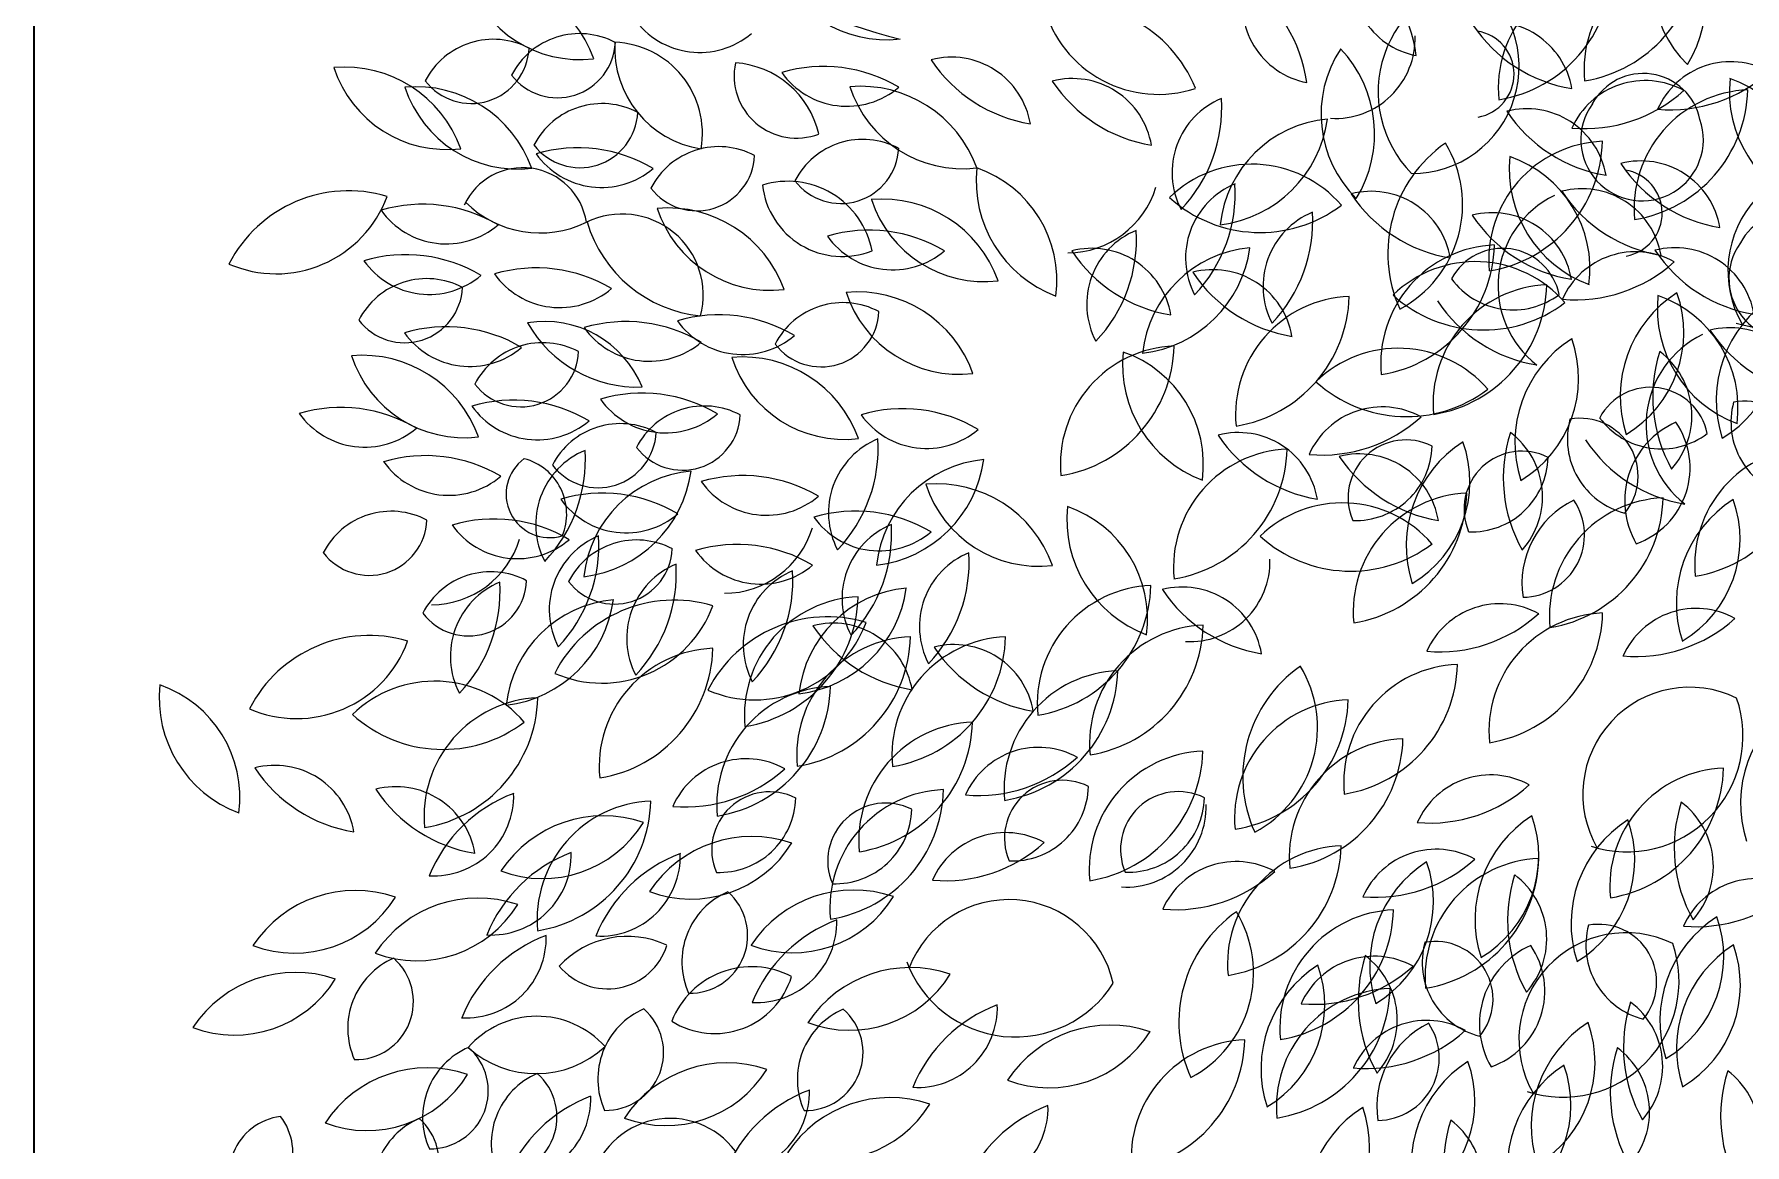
# Model space of a CAD drawing. Header units: millimetres. Extents: x -18002 to 19000, y -38859 to 21000.
# Drawn here: x -17000 to -15901, y 13261 to 13974 of the extents above; entities that cross this region are included whole.
import ezdxf

# ---------------------------------------------------------------- set-up
doc = ezdxf.new("R2010")
doc.units = ezdxf.units.MM
doc.linetypes.add('PHANTOM', pattern=[63.5, 31.75, -6.35, 6.35, -6.35, 6.35, -6.35])
doc.layers.get('0').update_dxf_attribs({"lineweight": 25})
doc.layers.add('C Prop', color=1, linetype='PHANTOM', lineweight=35)
doc.layers.add('www.cadblocksfree.com', color=7, linetype='Continuous', lineweight=5)

# ---------------------------------------------------------------- blocks, each defined once
blk = doc.blocks.new('A$C76BB5F72')
at = {"color": 58, "true_color": 0x4d6600}
for centre, major_axis, start_param, end_param in [((0.3862, 1.2516), (-0.4584, 0.3561), 1.200871, 1.995976), ((0.2341, 0.8284), (0.0047, 0.1421), 1.918314, 3.292644), ((0.455, 0.5674), (0.0053, 0.1613), -1.152817, 0.232582), ((0.7564, 0.7291), (0.0032, 0.096), 1.32478, 2.980013), ((0.5627, 0.6107), (0.0058, 0.1767), -1.40088, -0.577558), ((0.0104, 0.7671), (0.0032, 0.096), 2.222352, 3.877584), ((0.1265, 0.6431), (0.0025, 0.0747), 1.395929, 3.540788), ((0.1589, 0.4774), (0.0058, 0.1767), -0.503255, 0.320067), ((0.3121, 0.5693), (0.0032, 0.096), -1.36802, 0.287213), ((0.4352, 0.76), (0.0058, 0.1767), 2.189529, 3.012851), ((0.1871, 0.7026), (0.0032, 0.096), 2.222316, 3.877549), ((0.2036, 0.483), (0.0049, 0.1474), -1.194112, 0.121839), ((0.3257, 0.6739), (0.0047, 0.1421), 1.918249, 3.292578), ((1.0708, 0.7565), (0.0058, 0.1767), 3.087158, 3.91048), ((1.2718, 0.4844), (0.0047, 0.1418), 0.073281, 1.699241), ((1.1047, 0.6302), (0.0053, 0.1613), 3.335082, 4.720481), ((0.0335, 0.4666), (0.003, 0.0915), -0.454876, 1.128992), ((0.206, 0.4753), (0.003, 0.0915), -0.454944, 1.128925), ((0.1797, 0.5594), (0.0023, 0.0693), 2.257493, 4.699641), ((0.9963, 0.4301), (0.0053, 0.1613), 0.642311, 2.02771), ((0.7826, 0.4889), (0.0047, 0.1418), 3.663644, 5.289604), ((1.0977, 0.4228), (0.0047, 0.1418), 0.073281, 1.699241), ((0.9307, 0.5686), (0.0053, 0.1613), 3.335086, 4.720484), ((0.0071, 0.5506), (0.0023, 0.0693), 2.257561, 4.699709), ((1.3705, 0.4091), (0.0042, 0.1281), -0.420699, 2.130061), ((0.1161, 0.4139), (0.0034, 0.1027), -1.34766, 0.33249), ((0.4892, 0.5172), (0.0049, 0.1474), 1.498679, 2.81463), ((0.2963, 0.3982), (0.0047, 0.1421), 4.611082, 5.985411), ((1.295, 0.4792), (0.0046, 0.139), 2.861645, 5.075292), ((0.1815, 0.5229), (0.0032, 0.0963), 1.716104, 3.551932), ((0.2293, 0.3478), (0.0048, 0.1474), -1.194188, 0.121763), ((0.3514, 0.5387), (0.0047, 0.1421), 1.918242, 3.292571), ((-0.0823, 0.3803), (0.0032, 0.0971), 4.487022, 6.771688), ((-0.0272, 0.3372), (0.0049, 0.1474), -1.194112, 0.121839), ((0.0949, 0.5282), (0.0047, 0.1421), 1.918247, 3.292576), ((0.0274, 0.5131), (0.0052, 0.1583), 1.893069, 3.074512), ((0.2136, 0.2813), (0.0058, 0.1767), -0.503319, 0.320004), ((0.2418, 0.5066), (0.0032, 0.096), 2.222376, 3.877608), ((0.5703, 0.3692), (0.0032, 0.096), 0.427146, 2.082378), ((0.357, 0.4468), (0.0058, 0.1767), 3.984718, 4.80804), ((0.4803, 0.3403), (0.0032, 0.096), -1.368021, 0.287212), ((0.6035, 0.531), (0.0058, 0.1767), 2.189533, 3.012855), ((0.6825, 0.2954), (0.0047, 0.1421), 0.123059, 1.497388), ((0.5235, 0.457), (0.0049, 0.1474), 3.293873, 4.609823), ((0.8013, 0.4443), (0.0053, 0.1613), 3.335082, 4.720481), ((0.1991, 0.2367), (0.0049, 0.1474), -1.194118, 0.121833), ((1.031, 0.2509), (0.0047, 0.1418), 0.073223, 1.699183), ((0.864, 0.3967), (0.0053, 0.1613), 3.335082, 4.720481), ((0.1823, 0.2797), (0.003, 0.0915), -0.454955, 1.128914), ((0.3212, 0.4276), (0.0047, 0.1421), 1.918246, 3.292575), ((0.7943, 0.237), (0.0047, 0.1418), 0.073281, 1.699241), ((1.2607, 0.2589), (0.0048, 0.1474), 0.601065, 1.917016), ((1.0473, 0.3355), (0.0047, 0.1421), 3.713445, 5.087775), ((1.3757, 0.2542), (0.0048, 0.1474), 0.601064, 1.917015), ((1.1624, 0.3308), (0.0047, 0.1421), 3.713473, 5.087802), ((-0.0778, 0.1718), (0.0058, 0.1767), -0.503319, 0.320004), ((0.0339, 0.1799), (0.0058, 0.1767), -0.503254, 0.320068), ((0.0621, 0.4052), (0.0032, 0.096), 2.222336, 3.877568), ((0.156, 0.3637), (0.0023, 0.0693), 2.257493, 4.699641), ((-0.0496, 0.3971), (0.0032, 0.096), 2.222376, 3.877608), ((0.062, 0.1587), (0.0049, 0.1474), -1.194121, 0.121829), ((0.5845, 0.1776), (0.0047, 0.1418), 0.073223, 1.699183), ((0.4175, 0.3233), (0.0053, 0.1613), 3.335082, 4.720481), ((0.6647, 0.2966), (0.0049, 0.1474), 1.498677, 2.814628), ((0.4718, 0.1775), (0.0047, 0.1421), 4.611083, 5.985412), ((0.1841, 0.3496), (0.0047, 0.1421), 1.918248, 3.292578), ((-0.0583, 0.086), (0.0058, 0.1767), -0.503255, 0.320067), ((-0.0301, 0.3113), (0.0032, 0.096), 2.222352, 3.877584), ((0.0162, 0.1559), (0.003, 0.0915), -0.454945, 1.128924), ((0.2539, 0.0674), (0.0058, 0.1767), -0.503319, 0.320004), ((0.8283, 0.1503), (0.0032, 0.096), -0.470458, 1.184775), ((-0.0101, 0.2399), (0.0023, 0.0693), 2.2575, 4.699649), ((0.2821, 0.2927), (0.0032, 0.096), 2.222336, 3.877569), ((0.756, 0.3655), (0.0058, 0.1767), 3.087056, 3.910379), ((0.8566, 0.1375), (0.0023, 0.0693), -0.435294, 2.006854), ((0.72, 0.054), (0.0047, 0.1418), 0.073281, 1.699241), ((0.5529, 0.1997), (0.0053, 0.1613), 3.335119, 4.720518), ((0.7964, 0.2018), (0.003, 0.0915), 3.135462, 4.719331), ((0.9955, 0.124), (0.0023, 0.0693), -0.435267, 2.006881), ((0.9353, 0.1882), (0.003, 0.0915), 3.135471, 4.71934), ((0.0625, -0.0127), (0.0058, 0.1767), -0.503255, 0.320068), ((0.0907, 0.2126), (0.0032, 0.096), 2.222351, 3.877584), ((0.2944, 0.0067), (0.0049, 0.1474), -1.194122, 0.121829), ((0.4165, 0.1977), (0.0047, 0.1421), 1.918314, 3.292644), ((0.1588, -0.0387), (0.0032, 0.096), 0.427146, 2.082378), ((-0.0546, 0.039), (0.0058, 0.1767), 3.984718, 4.80804), ((-0.192, -0.0524), (0.0032, 0.096), 0.427146, 2.082378), ((-0.4053, 0.0252), (0.0058, 0.1767), 3.984718, 4.80804), ((0.2709, -0.1124), (0.0047, 0.1421), 0.123059, 1.497388), ((0.1119, 0.0491), (0.0049, 0.1474), 3.293873, 4.609823), ((0.3897, 0.0364), (0.0053, 0.1613), 3.335082, 4.720481), ((-0.0798, -0.1262), (0.0047, 0.1421), 0.123059, 1.497388), ((-0.2388, 0.0354), (0.0049, 0.1474), 3.293873, 4.609823), ((0.039, 0.0227), (0.0053, 0.1613), 3.335082, 4.720481), ((0.6194, -0.1569), (0.0047, 0.1418), 0.073223, 1.699183), ((0.4524, -0.0112), (0.0053, 0.1613), 3.335082, 4.720481), ((0.8969, 0.1297), (0.0058, 0.1767), 3.087158, 3.91048), ((1.0979, -0.1423), (0.0047, 0.1418), 0.073281, 1.699241), ((0.9309, 0.0034), (0.0053, 0.1613), 3.335082, 4.720481), ((0.2687, -0.1707), (0.0047, 0.1418), 0.073223, 1.699183), ((0.1017, -0.0249), (0.0053, 0.1613), 3.335082, 4.720481), ((0.3827, -0.1709), (0.0047, 0.1418), 0.073281, 1.699241), ((0.032, -0.1846), (0.0047, 0.1418), 0.073281, 1.699241), ((0.8225, -0.1967), (0.0053, 0.1613), 0.642311, 2.02771), ((0.6088, -0.1379), (0.0047, 0.1418), 3.663644, 5.289604), ((0.9239, -0.2039), (0.0047, 0.1418), 0.073281, 1.699241), ((0.7569, -0.0582), (0.0053, 0.1613), 3.335086, 4.720484), ((1.1966, -0.2177), (0.0042, 0.1281), -0.420699, 2.130061), ((-0.1778, -0.244), (0.0047, 0.1418), 0.073223, 1.699183), ((-0.3448, -0.0983), (0.0053, 0.1613), 3.335082, 4.720481), ((0.1729, -0.2303), (0.0047, 0.1418), 0.073223, 1.699183), ((0.0059, -0.0845), (0.0053, 0.1613), 3.335082, 4.720481), ((1.1212, -0.1476), (0.0046, 0.139), 2.861645, 5.075292), ((1.4049, -0.2285), (0.0049, 0.1474), 0.601095, 1.917046), ((0.4167, -0.2576), (0.0032, 0.096), -0.470458, 1.184775), ((0.066, -0.2713), (0.0032, 0.096), -0.470458, 1.184775), ((0.3444, -0.0424), (0.0058, 0.1767), 3.087056, 3.910379), ((-0.0063, -0.0561), (0.0058, 0.1767), 3.087056, 3.910379), ((0.445, -0.2703), (0.0023, 0.0693), -0.435294, 2.006854), ((1.2427, -0.3281), (0.0047, 0.1418), 0.07322, 1.69918), ((0.0943, -0.2841), (0.0023, 0.0693), -0.435294, 2.006854), ((0.0341, -0.2198), (0.003, 0.0915), 3.135462, 4.719331), ((0.2333, -0.2976), (0.0023, 0.0693), -0.435267, 2.006881), ((0.3084, -0.3539), (0.0047, 0.1418), 0.073281, 1.699241), ((0.1413, -0.2081), (0.0053, 0.1613), 3.335119, 4.720518), ((0.3848, -0.2061), (0.003, 0.0915), 3.135462, 4.719331), ((0.584, -0.2839), (0.0023, 0.0693), -0.435267, 2.006881), ((0.5237, -0.2196), (0.003, 0.0915), 3.135471, 4.71934), ((-0.0423, -0.3676), (0.0047, 0.1418), 0.073281, 1.699241), ((-0.2094, -0.2219), (0.0053, 0.1613), 3.335119, 4.720518), ((0.173, -0.2334), (0.003, 0.0915), 3.135471, 4.71934), ((1.0868, -0.3679), (0.0048, 0.1474), 0.601065, 1.917016), ((0.8735, -0.2913), (0.0047, 0.1421), 3.713445, 5.087775), ((1.3547, -0.2815), (0.0058, 0.1767), 1.291907, 2.11523), ((1.1288, -0.3041), (0.0032, 0.096), 4.017564, 5.672797), ((1.2019, -0.3726), (0.0048, 0.1474), 0.601064, 1.917015), ((0.9885, -0.296), (0.0047, 0.1421), 3.713473, 5.087802), ((0.8204, -0.1643), (0.0058, 0.1767), 3.087158, 3.91048), ((1.0214, -0.4364), (0.0047, 0.1418), 0.073281, 1.699241), ((0.8544, -0.2907), (0.0053, 0.1613), 3.335082, 4.720481), ((1.2768, -0.4148), (0.0032, 0.096), -0.470458, 1.184775), ((1.2044, -0.1996), (0.0058, 0.1767), 3.087159, 3.910481), ((0.746, -0.4908), (0.0053, 0.1613), 0.642311, 2.02771), ((0.5322, -0.4319), (0.0047, 0.1418), 3.663644, 5.289604), ((0.8474, -0.498), (0.0047, 0.1418), 0.073281, 1.699241), ((0.6803, -0.3523), (0.0053, 0.1613), 3.335086, 4.720484), ((1.1201, -0.5118), (0.0042, 0.1281), -0.420699, 2.130061), ((1.0447, -0.4416), (0.0046, 0.139), 2.861645, 5.075292), ((1.3283, -0.5226), (0.0049, 0.1474), 0.601095, 1.917046), ((1.115, -0.446), (0.0047, 0.1421), 3.713487, 5.087816), ((1.2782, -0.5755), (0.0058, 0.1767), 1.291907, 2.11523), ((1.0523, -0.5982), (0.0032, 0.096), 4.017564, 5.672797), ((1.0103, -0.662), (0.0048, 0.1474), 0.601065, 1.917016), ((0.797, -0.5854), (0.0047, 0.1421), 3.713445, 5.087775), ((1.1254, -0.6667), (0.0048, 0.1474), 0.601064, 1.917015), ((0.912, -0.5901), (0.0047, 0.1421), 3.713473, 5.087802), ((1.4104, -0.6034), (0.0058, 0.1767), 1.291906, 2.115229), ((1.1845, -0.626), (0.0032, 0.096), 4.017562, 5.672795)]:
    blk.add_ellipse(centre, major_axis=major_axis, ratio=1, start_param=start_param, end_param=end_param, dxfattribs=at)
at = {"color": 96, "true_color": 0x006600}
for centre, major_axis, start_param, end_param in [((1.2938, 0.7575), (0.0047, 0.1421), 1.020677, 2.395006), ((1.0684, 0.734), (0.0048, 0.1474), 4.191457, 5.507408), ((0.8876, 0.7614), (0.0032, 0.096), 1.324748, 2.97998), ((0.6939, 0.643), (0.0058, 0.1767), -1.400881, -0.577559), ((1.2118, 0.6505), (0.0047, 0.1418), 0.073281, 1.699241), ((1.0448, 0.7963), (0.0053, 0.1613), 3.335082, 4.720481), ((0.9624, 0.6237), (0.0046, 0.139), 0.168873, 2.38252), ((0.864, 0.6541), (0.0042, 0.1281), 3.169603, 5.720362), ((0.5599, 0.7627), (0.0047, 0.1418), 1.868396, 3.494357), ((-0.1334, 0.602), (0.003, 0.0915), -0.454951, 1.128917), ((-0.1597, 0.6861), (0.0023, 0.0693), 2.257493, 4.699641), ((0.0304, 0.6759), (0.004, 0.1215), 1.543736, 3.024312), ((-0.0956, 0.5739), (0.0036, 0.1094), 4.57796, 6.273232), ((0.0455, 0.5481), (0.0036, 0.1107), -1.308206, -0.038077), ((0.8971, 0.5971), (0.0047, 0.1421), 1.020677, 2.395007), ((0.6716, 0.5735), (0.0048, 0.1474), 4.191454, 5.507405), ((1.2458, 0.5639), (0.0032, 0.096), -0.470463, 1.18477), ((0.4571, 0.5437), (0.0032, 0.096), -1.368099, 0.287134), ((0.5803, 0.7344), (0.0058, 0.1767), 2.189533, 3.012855), ((1.1735, 0.7791), (0.0058, 0.1767), 3.087022, 3.910345), ((0.8151, 0.4086), (0.0032, 0.096), -1.368019, 0.287213), ((0.9382, 0.5993), (0.0058, 0.1767), 2.189496, 3.012818), ((0.9602, 0.383), (0.0032, 0.096), -1.36802, 0.287213), ((1.0833, 0.5737), (0.0058, 0.1767), 2.189533, 3.012855), ((1.1317, 0.3362), (0.0032, 0.096), -0.470462, 1.184771), ((0.9398, 0.2785), (0.0047, 0.1418), -0.824367, 0.801593), ((1.0594, 0.5514), (0.0058, 0.1767), 3.087024, 3.910347), ((0.6273, 0.3827), (0.0053, 0.1613), 3.335141, 4.720539), ((0.6559, 0.1196), (0.0032, 0.096), -1.3681, 0.287133), ((0.779, 0.3104), (0.0058, 0.1767), 2.189529, 3.012851), ((0.8009, 0.094), (0.0032, 0.096), -1.368017, 0.287216), ((0.9241, 0.2848), (0.0058, 0.1767), 2.189533, 3.012855), ((0.1974, -0.0553), (0.0058, 0.1767), -0.503254, 0.320068), ((0.5978, 0.1115), (0.0049, 0.1474), 1.498683, 2.814634), ((0.4049, -0.0076), (0.0047, 0.1421), 4.611084, 5.985413), ((0.2256, 0.17), (0.0032, 0.096), 2.222352, 3.877584), ((0.7904, 0.211), (0.0053, 0.1613), 2.437518, 3.822917), ((0.5889, -0.0655), (0.0032, 0.096), -1.368021, 0.287212), ((0.7121, 0.1252), (0.0058, 0.1767), 2.189529, 3.012851), ((0.2157, -0.0252), (0.0053, 0.1613), 3.335141, 4.720539), ((0.3154, -0.1344), (0.0032, 0.096), -1.36802, 0.287213), ((-0.135, -0.0389), (0.0053, 0.1613), 3.335141, 4.720539), ((0.4386, 0.0564), (0.0058, 0.1767), 2.189529, 3.012851), ((0.9579, -0.2906), (0.0032, 0.096), -0.470462, 1.184771), ((0.8856, -0.0754), (0.0058, 0.1767), 3.087024, 3.910347), ((0.8814, -0.5847), (0.0032, 0.096), -0.470462, 1.184771), ((0.809, -0.3695), (0.0058, 0.1767), 3.087024, 3.910347)]:
    blk.add_ellipse(centre, major_axis=major_axis, ratio=1, start_param=start_param, end_param=end_param, dxfattribs=at)
at = {"color": 96, "linetype": 'Continuous', "true_color": 0x006b00}
for centre, major_axis, start_param, end_param in [((-0.2553, 0.6138), (0.0049, 0.1474), -1.194122, 0.121829), ((-0.1332, 0.8047), (0.0047, 0.1421), 1.918314, 3.292644)]:
    blk.add_ellipse(centre, major_axis=major_axis, ratio=1, start_param=start_param, end_param=end_param, dxfattribs=at)
at = {"color": 98, "true_color": 0x004700}
for centre, major_axis, start_param, end_param in [((1.1091, 0.628), (0.0047, 0.1418), 0.073278, 1.699238), ((0.9421, 0.7737), (0.0053, 0.1613), 3.335148, 4.720547), ((0.9607, 0.6115), (0.0032, 0.096), -1.368021, 0.287212), ((1.0838, 0.8022), (0.0058, 0.1767), 2.189529, 3.012851), ((-0.2367, 0.5952), (0.003, 0.0915), -0.454876, 1.128992), ((0.7716, 0.688), (0.0032, 0.096), 3.120001, 4.775234), ((0.9339, 0.645), (0.0017, 0.0522), 3.350521, 6.159543), ((-0.4146, 0.506), (0.0049, 0.1474), -1.194122, 0.121829), ((-0.2631, 0.6792), (0.0023, 0.0693), 2.257561, 4.699709), ((-0.2924, 0.6969), (0.0047, 0.1421), 1.918249, 3.292578), ((-0.3295, 0.4825), (0.0049, 0.1474), -1.19412, 0.121831), ((1.1431, 0.5413), (0.0032, 0.096), -0.470464, 1.184769), ((1.1409, 0.5765), (0.0023, 0.0693), -1.332882, 1.109267), ((1.3915, 0.6244), (0.0049, 0.1474), 1.498677, 2.814628), ((1.1986, 0.5053), (0.0047, 0.1421), 4.611083, 5.985412), ((-0.2073, 0.6734), (0.0047, 0.1421), 1.918249, 3.292578), ((0.6725, 0.5272), (0.0032, 0.096), 0.427146, 2.082378), ((0.4592, 0.6048), (0.0058, 0.1767), 3.984718, 4.80804), ((-0.1065, 0.5182), (0.003, 0.0915), -0.454955, 1.128914), ((-0.1329, 0.6023), (0.0023, 0.0693), 2.2575, 4.699649), ((1.0016, 0.5075), (0.0032, 0.096), -1.36802, 0.287213), ((1.1248, 0.6983), (0.0058, 0.1767), 2.189497, 3.012819), ((1.1395, 0.5666), (-0.0731, 0.0066), -0.533206, 3.564936), ((0.6164, 0.611), (0.0048, 0.1474), 3.293839, 4.60979), ((0.7754, 0.4495), (0.0047, 0.1421), 0.123091, 1.49742), ((-0.1353, 0.38), (0.0058, 0.1767), -0.503255, 0.320067), ((-0.2014, 0.4557), (0.0025, 0.0772), -1.383745, 1.168661), ((-0.1072, 0.6053), (0.0032, 0.096), 2.222352, 3.877584), ((1.1278, 0.5309), (0.0048, 0.1474), 1.498638, 2.814589), ((0.9349, 0.4118), (0.0047, 0.1421), 4.611055, 5.985384), ((1.1381, 0.445), (0.0032, 0.096), -1.368021, 0.287212), ((1.2612, 0.6357), (0.0058, 0.1767), 2.189529, 3.012851), ((-0.4097, 0.3439), (0.0053, 0.1613), -0.255246, 1.130153), ((0.6887, 0.4248), (0.0032, 0.096), 0.427221, 2.082454), ((0.4753, 0.5024), (0.0058, 0.1767), 3.984673, 4.807996), ((1.1113, 0.4785), (0.0017, 0.0522), 3.350521, 6.159543), ((-0.4969, 0.5477), (0.0047, 0.1418), 2.766041, 4.392001), ((-0.3211, 0.3124), (0.0058, 0.1767), -0.503298, 0.320024), ((0.4511, 0.5417), (0.0036, 0.1107), 3.179686, 4.449815), ((1.087, 0.3915), (0.0737, 0.0949), 1.113272, 3.142095), ((1.0675, 0.4117), (0.0032, 0.096), -1.36802, 0.287213), ((1.1907, 0.6024), (0.0058, 0.1767), 2.189527, 3.01285), ((-0.2929, 0.5377), (0.0032, 0.096), 2.222351, 3.877584), ((-0.1807, 0.5811), (0.0042, 0.1263), 2.391335, 3.630097), ((1.3183, 0.41), (0.0023, 0.0693), -1.332882, 1.109267), ((-0.3417, 0.2519), (0.0058, 0.1767), -0.503255, 0.320068), ((0.9723, 0.367), (0.0023, 0.0693), -1.332875, 1.109274), ((1.179, 0.341), (0.0032, 0.096), -1.36802, 0.287213), ((1.3022, 0.5318), (0.0058, 0.1767), 2.189497, 3.012819), ((1.3169, 0.4001), (-0.0731, 0.0066), -0.533206, 3.564936), ((-0.3135, 0.4772), (0.0032, 0.096), 2.222352, 3.877584), ((-0.1852, 0.2361), (0.0058, 0.1767), -0.503255, 0.320067), ((-0.3164, 0.3085), (0.003, 0.0915), -0.454959, 1.12891), ((-0.3428, 0.3926), (0.0023, 0.0693), 2.257493, 4.699641), ((-0.157, 0.4614), (0.0032, 0.096), 2.222338, 3.877571), ((0.985, 0.4541), (0.003, 0.0915), 2.237867, 3.821736), ((1.0417, 0.4711), (0.0058, 0.1767), 2.189533, 3.012855), ((1.3052, 0.3644), (0.0048, 0.1474), 1.498638, 2.814589), ((1.1123, 0.2453), (0.0047, 0.1421), 4.611055, 5.985384), ((-0.2931, 0.1656), (0.0058, 0.1767), -0.503318, 0.320004), ((-0.1753, 0.2223), (0.0042, 0.1264), -1.148854, 0.194093), ((-0.2649, 0.3909), (0.0032, 0.096), 2.222375, 3.877608), ((-0.0639, 0.4213), (0.005, 0.1511), 2.116754, 3.211628), ((1.1346, 0.2038), (0.0048, 0.1474), 0.601065, 1.917016), ((0.9212, 0.2804), (0.0047, 0.1421), 3.713477, 5.087806), ((1.2644, 0.225), (0.0737, 0.0949), 1.113272, 3.142095), ((1.245, 0.2452), (0.0032, 0.096), -1.36802, 0.287213), ((1.3681, 0.4359), (0.0058, 0.1767), 2.189527, 3.01285), ((-0.3933, 0.1607), (0.0048, 0.1474), -1.194186, 0.121765), ((-0.2712, 0.3516), (0.0047, 0.1421), 1.918249, 3.292578), ((-0.1774, 0.2317), (0.003, 0.0915), -0.454876, 1.128993), ((-0.2037, 0.3158), (0.0023, 0.0693), 2.257561, 4.699709), ((1.329, 0.2584), (0.0058, 0.1767), 1.291936, 2.115259), ((1.103, 0.2358), (0.0032, 0.096), 4.017596, 5.672829), ((1.1497, 0.2005), (0.0023, 0.0693), -1.332875, 1.109274), ((-0.419, 0.0689), (0.0058, 0.1767), -0.503318, 0.320004), ((-0.2123, 0.0777), (0.0058, 0.1767), -0.503318, 0.320004), ((-0.1841, 0.303), (0.0032, 0.096), 2.222378, 3.877611), ((1.3375, 0.2283), (0.003, 0.0915), 1.340306, 2.924175), ((1.2615, 0.1839), (0.0023, 0.0693), 4.052715, 6.494864), ((-0.3908, 0.2942), (0.0032, 0.096), 2.222352, 3.877584), ((-0.0845, 0.1348), (0.003, 0.0915), -0.454944, 1.128925), ((1.1415, 0.2079), (0.003, 0.0915), 1.340229, 2.924098), ((1.0654, 0.1634), (0.0023, 0.0693), 4.052729, 6.494878), ((1.1624, 0.2876), (0.003, 0.0915), 2.237867, 3.821736), ((1.2214, 0.1339), (0.0034, 0.1027), 0.447466, 2.127616), ((1.1006, 0.1734), (0.0032, 0.0963), 3.511213, 5.34704), ((-0.1109, 0.2189), (0.0023, 0.0693), 2.257501, 4.69965), ((0.2609, 0.1193), (0.0032, 0.096), 0.427146, 2.082378), ((0.0476, 0.1969), (0.0058, 0.1767), 3.984718, 4.80804), ((1.15, 0.1615), (0.0058, 0.1767), 1.291936, 2.115258), ((0.9241, 0.1388), (0.0032, 0.096), 4.017596, 5.672829), ((1.2191, 0.3045), (0.0058, 0.1767), 2.189533, 3.012855), ((-0.318, 0.0112), (0.0058, 0.1767), -0.503319, 0.320004), ((-0.0898, 0.1056), (0.0032, 0.096), 0.427146, 2.082378), ((-0.3031, 0.1832), (0.0058, 0.1767), 3.984718, 4.80804), ((1.0044, 0.0801), (0.0048, 0.1474), 0.601066, 1.917017), ((0.791, 0.1567), (0.0047, 0.1421), 3.713445, 5.087775), ((1.3444, 0.0572), (0.0047, 0.1418), 0.07322, 1.69918), ((1.1774, 0.2029), (0.0053, 0.1613), 3.335086, 4.720484), ((-0.2898, 0.2365), (0.0032, 0.096), 2.222376, 3.877608), ((-0.1691, 0.142), (0.0017, 0.0522), 0.65756, 3.466582), ((-0.2172, 0.1182), (0.0022, 0.0684), 4.351572, 6.05563), ((-0.1459, 0.1894), (0.0048, 0.1474), 3.293839, 4.60979), ((0.0131, 0.0279), (0.0047, 0.1421), 0.123091, 1.49742), ((0.2048, 0.2031), (0.0048, 0.1474), 3.293839, 4.60979), ((0.3638, 0.0416), (0.0047, 0.1421), 0.123091, 1.49742), ((-0.1058, -0.0338), (0.0058, 0.1767), -0.503318, 0.320004), ((-0.359, 0.0298), (0.003, 0.0915), -0.454951, 1.128918), ((-0.0776, 0.1915), (0.0032, 0.096), 2.222376, 3.877608), ((0.9353, 0.0012), (0.0047, 0.1418), 0.073278, 1.699238), ((0.7682, 0.1469), (0.0053, 0.1613), 3.335148, 4.720547), ((1.1063, 0.0351), (0.0036, 0.1107), 0.486892, 1.757021), ((0.9957, 0.093), (0.0025, 0.0747), 3.191166, 5.336025), ((1.1703, -0.0044), (0.0047, 0.1418), 0.073281, 1.699241), ((1.0033, 0.1413), (0.0053, 0.1613), 3.335119, 4.720518), ((1.328, 0.0112), (0.0048, 0.1474), 0.601065, 1.917016), ((1.1147, 0.0878), (0.0047, 0.1421), 3.713445, 5.087775), ((-0.3854, 0.1139), (0.0023, 0.0693), 2.257555, 4.699704), ((-0.236, -0.0647), (0.0058, 0.1767), -0.503255, 0.320068), ((-0.2078, 0.1606), (0.0032, 0.096), 2.222354, 3.877587), ((0.2771, 0.0169), (0.0032, 0.096), 0.427221, 2.082454), ((0.0637, 0.0945), (0.0058, 0.1767), 3.984673, 4.807996), ((-0.3112, 0.1201), (0.0036, 0.1107), 3.179686, 4.449815), ((-0.0736, 0.0032), (0.0032, 0.096), 0.427221, 2.082454), ((-0.287, 0.0808), (0.0058, 0.1767), 3.984673, 4.807996), ((-0.0651, -0.0046), (0.003, 0.0915), -0.454945, 1.128924), ((0.0396, 0.1338), (0.0036, 0.1107), 3.179686, 4.449815), ((-0.0915, 0.0795), (0.0023, 0.0693), 2.257556, 4.699705), ((0.5977, 0.0612), (0.0032, 0.096), 3.120001, 4.775234), ((-0.2397, -0.0427), (0.003, 0.0915), -0.454945, 1.128923), ((-0.2661, 0.0413), (0.0023, 0.0693), 2.257505, 4.699654), ((-0.0195, -0.1465), (0.0053, 0.1613), -0.255246, 1.130152), ((-0.1067, 0.0573), (0.0047, 0.1418), 2.766041, 4.392001), ((0.1641, -0.1665), (0.0053, 0.1613), -0.255246, 1.130152), ((0.9693, -0.0855), (0.0032, 0.096), -0.470464, 1.184769), ((1.2044, -0.0911), (0.0032, 0.096), -0.470458, 1.184775), ((-0.3851, -0.1889), (0.0053, 0.1613), -0.255246, 1.130152), ((0.0768, 0.0373), (0.0047, 0.1418), 2.766041, 4.392001), ((0.1704, -0.1088), (0.0032, 0.096), -1.36802, 0.287213), ((0.2935, 0.082), (0.0058, 0.1767), 2.189497, 3.012819), ((1.132, 0.1241), (0.0058, 0.1767), 3.087058, 3.91038), ((-0.4724, 0.0148), (0.0047, 0.1418), 2.766041, 4.392001), ((-0.3068, -0.2241), (0.0047, 0.1418), -0.824365, 0.801595), ((0.517, -0.2114), (0.0047, 0.1418), 0.073251, 1.699212), ((0.35, -0.0657), (0.0053, 0.1613), 3.335119, 4.720518), ((-0.4895, -0.1021), (0.0049, 0.1474), 1.498683, 2.814634), ((-0.6824, -0.2212), (0.0047, 0.1421), 4.611078, 5.985407), ((-0.297, -0.0026), (0.0053, 0.1613), 2.437543, 3.822942), ((0.7931, -0.2462), (0.0047, 0.1418), 0.073278, 1.699238), ((0.6261, -0.1004), (0.0053, 0.1613), 3.335148, 4.720547), ((0.343, -0.273), (0.0047, 0.1418), 0.073251, 1.699212), ((0.176, -0.1273), (0.0053, 0.1613), 3.335141, 4.720539), ((0.8587, -0.2929), (0.0047, 0.1418), 0.073278, 1.699238), ((0.6917, -0.1471), (0.0053, 0.1613), 3.335148, 4.720547), ((-0.4984, -0.2791), (0.0032, 0.096), -1.368098, 0.287135), ((0.619, -0.3078), (0.0047, 0.1418), 0.07322, 1.69918), ((0.452, -0.162), (0.0053, 0.1613), 3.335119, 4.720518), ((-0.3752, -0.0883), (0.0058, 0.1767), 2.189494, 3.012816), ((1.0757, -0.1824), (0.0053, 0.1613), 3.335082, 4.720481), ((-0.3533, -0.3047), (0.0032, 0.096), -1.368021, 0.287212), ((-0.2302, -0.1139), (0.0058, 0.1767), 2.189529, 3.012851), ((-0.3083, -0.2195), (0.0032, 0.096), 3.119911, 4.775143), ((-0.1497, -0.382), (0.0058, 0.1767), 0.394351, 1.217673), ((-0.1045, -0.391), (0.0049, 0.1474), -0.296499, 1.019452), ((0.5212, -0.2329), (0.0032, 0.096), 3.120001, 4.775234), ((-0.1777, -0.1765), (0.0047, 0.1421), 2.815854, 4.190183), ((0.0734, -0.4157), (0.0048, 0.1474), -0.296562, 1.019389), ((0.377, -0.3597), (0.0032, 0.096), -0.470385, 1.184848), ((0.0002, -0.2011), (0.0047, 0.1421), 2.815852, 4.190181), ((0.3047, -0.1445), (0.0058, 0.1767), 3.087157, 3.91048), ((0.7847, -0.4211), (0.0047, 0.1418), 0.073278, 1.699238), ((0.6177, -0.2754), (0.0053, 0.1613), 3.335082, 4.720481), ((0.8928, -0.3796), (0.0032, 0.096), -0.470464, 1.184769), ((-0.2394, -0.2903), (0.0032, 0.096), 3.119906, 4.775139), ((-0.0808, -0.4529), (0.0058, 0.1767), 0.394351, 1.217673), ((-0.1087, -0.2916), (0.0032, 0.096), 3.120001, 4.775234), ((0.0499, -0.4541), (0.0058, 0.1767), 0.394251, 1.217573), ((0.6531, -0.3944), (0.0032, 0.096), -0.470462, 1.184771), ((0.9607, -0.423), (0.0048, 0.1474), 0.601065, 1.917016), ((0.7474, -0.3464), (0.0047, 0.1421), 3.713477, 5.087806), ((-0.4016, -0.4804), (0.0049, 0.1474), -0.296499, 1.019452), ((0.1951, -0.4799), (0.0048, 0.1474), -0.296562, 1.019389), ((0.5807, -0.1792), (0.0058, 0.1767), 3.087023, 3.910345), ((1.1551, -0.3684), (0.0058, 0.1767), 1.291936, 2.115259), ((0.9292, -0.391), (0.0032, 0.096), 4.017596, 5.672829), ((-0.4747, -0.2659), (0.0047, 0.1421), 2.815854, 4.190183), ((-0.2551, -0.4895), (0.0048, 0.1474), -0.296562, 1.019389), ((0.0808, -0.4185), (0.003, 0.0915), 0.442628, 2.026496), ((-0.0013, -0.3868), (0.0023, 0.0693), 3.155107, 5.597256), ((0.1219, -0.2654), (0.0047, 0.1421), 2.815854, 4.190183), ((0.3809, -0.4721), (0.0042, 0.1281), -1.318305, 1.232454), ((-0.3282, -0.2749), (0.0047, 0.1421), 2.815854, 4.190183), ((0.0787, -0.3711), (0.0032, 0.096), 3.119942, 4.775175), ((0.2373, -0.5336), (0.0058, 0.1767), 0.394251, 1.217573), ((1.3084, -0.4889), (0.0048, 0.1474), 0.601065, 1.917016), ((1.0951, -0.4123), (0.0047, 0.1421), 3.713473, 5.087802), ((-0.2693, -0.3896), (0.0032, 0.096), 3.119911, 4.775143), ((-0.1107, -0.5521), (0.0058, 0.1767), 0.394351, 1.217673), ((-0.0761, -0.4987), (0.0036, 0.1107), -0.410679, 0.85945), ((1.1637, -0.3985), (0.003, 0.0915), 1.340306, 2.924175), ((1.0876, -0.4429), (0.0023, 0.0693), 4.052715, 6.494864), ((-0.0999, -0.3761), (0.0025, 0.0747), 2.293588, 4.438447), ((0.8187, -0.5078), (0.0032, 0.096), -0.470468, 1.184765), ((0.9676, -0.4189), (0.003, 0.0915), 1.340229, 2.924098), ((0.8916, -0.4633), (0.0023, 0.0693), 4.052729, 6.494878), ((1.0475, -0.4929), (0.0034, 0.1027), 0.447466, 2.127616), ((0.9267, -0.4534), (0.0032, 0.0963), 3.511213, 5.34704), ((-0.4736, -0.5786), (0.0049, 0.1474), -0.296497, 1.019454), ((-0.3195, -0.4981), (0.003, 0.0915), 0.44266, 2.026529), ((-0.4017, -0.4663), (0.0023, 0.0693), 3.155015, 5.597163), ((0.0728, -0.5271), (0.0034, 0.1027), -0.450109, 1.230041), ((0.2631, -0.5728), (0.0048, 0.1474), -0.296562, 1.019389), ((0.3887, -0.3694), (0.0046, 0.139), 1.964085, 4.177731), ((0.8305, -0.5467), (0.0048, 0.1474), 0.601066, 1.917017), ((0.6172, -0.4701), (0.0047, 0.1421), 3.713445, 5.087775), ((0.7464, -0.2926), (0.0058, 0.1767), 3.087023, 3.910345), ((0.9762, -0.4653), (0.0058, 0.1767), 1.291936, 2.115258), ((0.7502, -0.4879), (0.0032, 0.096), 4.017596, 5.672829), ((-0.5468, -0.3641), (0.0047, 0.1421), 2.815912, 4.190241), ((0.0284, -0.408), (0.0032, 0.0963), 2.613669, 4.449497), ((0.19, -0.3582), (0.0047, 0.1421), 2.815854, 4.190183), ((0.8433, -0.592), (0.0047, 0.1418), 0.07322, 1.69918), ((0.6763, -0.4463), (0.0053, 0.1613), 3.335086, 4.720484), ((0.2711, -0.4729), (0.0032, 0.096), 3.119942, 4.775174), ((0.4296, -0.6354), (0.0058, 0.1767), 0.394251, 1.217574), ((1.294, -0.5211), (0.0058, 0.1767), 1.29191, 2.115232), ((1.0681, -0.5437), (0.0032, 0.096), 4.017564, 5.672796), ((-0.1843, -0.593), (0.0036, 0.1093), -0.8076, 0.887672), ((-0.0199, -0.5589), (0.003, 0.0915), 0.442665, 2.026534), ((-0.102, -0.5271), (0.0023, 0.0693), 3.155107, 5.597256), ((0.2191, -0.5591), (0.003, 0.0915), 0.44266, 2.026529), ((0.1369, -0.5273), (0.0023, 0.0693), 3.155107, 5.597256), ((0.5023, -0.6417), (0.0049, 0.1474), -0.296502, 1.019449), ((1.1542, -0.6156), (0.0048, 0.1474), 0.601065, 1.917016), ((0.9409, -0.539), (0.0047, 0.1421), 3.713445, 5.087775), ((0.4292, -0.4271), (0.0047, 0.1421), 2.815912, 4.190241), ((0.6693, -0.6536), (0.0047, 0.1418), 0.073278, 1.699238), ((0.5022, -0.5079), (0.0053, 0.1613), 3.335148, 4.720547), ((0.9325, -0.5916), (0.0036, 0.1107), 0.486892, 1.757021), ((0.8218, -0.5338), (0.0025, 0.0747), 3.191166, 5.336025), ((-0.3151, -0.6929), (0.0048, 0.1474), -0.296562, 1.019389), ((-0.2298, -0.6049), (0.003, 0.0915), 0.442665, 2.026534), ((-0.312, -0.5731), (0.0023, 0.0693), 3.155104, 5.597253), ((-0.1854, -0.4308), (0.004, 0.1215), 2.441333, 3.921909), ((0.0434, -0.687), (0.0049, 0.1474), -0.296499, 1.019452), ((-0.1476, -0.6362), (0.003, 0.0915), 0.442661, 2.02653), ((-0.2297, -0.6044), (0.0023, 0.0693), 3.155107, 5.597256), ((-0.0298, -0.4725), (0.0047, 0.1421), 2.815852, 4.190181), ((-0.3882, -0.4784), (0.0047, 0.1421), 2.815852, 4.190181), ((0.0459, -0.5748), (0.0032, 0.096), 3.11991, 4.775143), ((0.2045, -0.7374), (0.0058, 0.1767), 0.394351, 1.217674), ((0.2386, -0.7286), (0.0048, 0.1474), -0.296569, 1.019382), ((-0.216, -0.5824), (0.0032, 0.096), 3.11991, 4.775143), ((-0.0575, -0.7449), (0.0058, 0.1767), 0.394351, 1.217673), ((0.1655, -0.5141), (0.0047, 0.1421), 2.815854, 4.190183), ((0.3318, -0.5936), (0.0032, 0.096), 3.120001, 4.775234), ((0.4903, -0.7561), (0.0058, 0.1767), 0.394351, 1.217673), ((0.8842, -0.7171), (0.0048, 0.1474), 0.601065, 1.917016), ((0.6709, -0.6405), (0.0047, 0.1421), 3.713477, 5.087806), ((-0.483, -0.6731), (0.0023, 0.0699), 0.156249, 2.28705), ((-0.5478, -0.6471), (0.0023, 0.071), 3.324162, 5.402227), ((-0.2889, -0.69), (0.003, 0.0915), 0.442665, 2.026534), ((-0.3711, -0.6582), (0.0023, 0.0693), 3.155107, 5.597256), ((-0.0247, -0.7032), (0.0032, 0.0971), -0.898595, 1.386071), ((1.0786, -0.6624), (0.0058, 0.1767), 1.291936, 2.115259), ((0.8527, -0.6851), (0.0032, 0.096), 4.017596, 5.672829)]:
    blk.add_ellipse(centre, major_axis=major_axis, ratio=1, start_param=start_param, end_param=end_param, dxfattribs=at)
at = {"color": 66, "true_color": 0x638500}
for centre, major_axis, start_param, end_param in [((0.672, 0.3953), (0.0047, 0.1418), -0.824341, 0.80162), ((0.6818, 0.6167), (0.0053, 0.1613), 2.437516, 3.822915), ((0.7815, 0.3908), (0.0032, 0.096), 0.427147, 2.08238), ((0.5681, 0.4685), (0.0058, 0.1767), 3.984724, 4.808046), ((0.9683, 0.2986), (0.0047, 0.1418), 0.073281, 1.699241), ((0.6254, 0.3147), (0.0032, 0.096), -1.36802, 0.287213), ((0.7486, 0.5054), (0.0058, 0.1767), 2.189529, 3.012851), ((0.9496, 0.4999), (0.0053, 0.1613), 2.437542, 3.822941), ((0.8475, 0.1747), (0.0047, 0.1418), -0.824375, 0.801585), ((0.8573, 0.3961), (0.0053, 0.1613), 2.437516, 3.822915), ((0.7805, -0.0105), (0.0047, 0.1418), -0.824338, 0.801622), ((0.0556, -0.0952), (0.0058, 0.1767), -0.503255, 0.320067), ((0.0838, 0.1301), (0.0032, 0.096), 2.222351, 3.877584), ((0.3699, -0.017), (0.0032, 0.096), 0.427147, 2.08238), ((0.1566, 0.0606), (0.0058, 0.1767), 3.984724, 4.808046), ((0.0192, -0.0308), (0.0032, 0.096), 0.427147, 2.08238), ((-0.1942, 0.0469), (0.0058, 0.1767), 3.984724, 4.808046), ((0.5568, -0.1093), (0.0047, 0.1418), 0.073281, 1.699241), ((0.206, -0.123), (0.0047, 0.1418), 0.073281, 1.699241)]:
    blk.add_ellipse(centre, major_axis=major_axis, ratio=1, start_param=start_param, end_param=end_param, dxfattribs=at)

msp = doc.modelspace()

# ---------------------------------------------------------------- linework, layer by layer
at = {"layer": 'C Prop', "linetype": 'Continuous'}
msp.add_line((-17000, 3000), (-17000, 21000), dxfattribs=at)

# ---------------------------------------------------------------- block references
at = {"layer": 'www.cadblocksfree.com', "color": 55, "true_color": 0x9db536, "xscale": 536.0887061872047, "yscale": 536.0887061872047, "zscale": 536.0887061872047}
msp.add_blockref('A$C76BB5F72', (-16578.3, 13602.9), dxfattribs=at)

doc.saveas('drawing.dxf')
